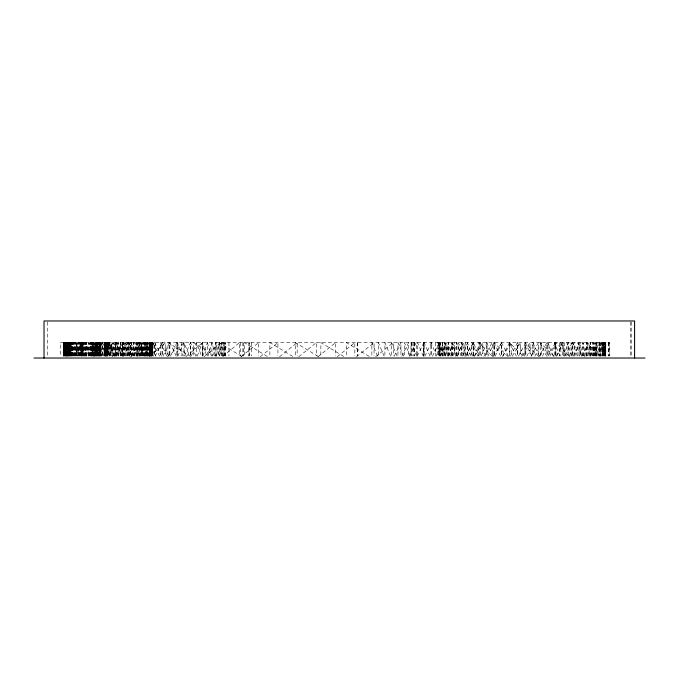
<?xml version="1.0" encoding="UTF-8"?>
<svg xmlns="http://www.w3.org/2000/svg" width="679" height="679" viewBox="0 0 679 679"><rect width="100%" height="100%" fill="white"/><g stroke="black" fill="none" stroke-linecap="round" stroke-linejoin="round"><path stroke-width="0.51" stroke-dasharray="3.4 2.55" d="M63.597 355.974L63.605 342.589L63.707 355.974L63.741 342.589L63.843 355.974L63.911 342.589L64.31 355.974L64.352 342.589M84.833 356.102L80.809 342.589L80.979 355.974M105.491 342.589L105.712 355.974L105.491 342.589L105.296 355.974L104.931 342.589L104.872 355.974L104.872 342.589L104.931 355.974L104.982 342.589L107.655 355.974L110.023 342.589L110.023 355.974M105.058 355.974L105.041 342.589L105.33 355.974M152.198 342.589L152.393 355.974L152.385 342.589L152.393 355.974L152.274 342.589L152.172 355.974L152.037 342.589L151.994 355.974L151.918 342.589L151.867 355.974L151.765 342.589L151.553 355.974L151.409 342.589L151.196 355.974L150.984 342.589L150.806 355.974L150.39 342.589L150.229 355.974L150.067 342.589L149.881 355.974M602.027 355.974L603.376 342.589L603.877 355.974L603.945 342.589L604.378 355.974L604.446 342.589L604.802 355.974L605.21 342.589L605.43 355.974L605.456 342.589L605.753 355.974L605.795 342.589L605.405 355.974L605.278 342.589L605.371 355.974L605.379 342.589L604.658 355.974M63.665 342.589L63.614 355.974L63.741 342.589L64.174 355.974L64.182 342.589M605.15 355.974L605.201 342.589L605.379 355.974M63.75 355.974L63.818 342.589M65.074 342.589L65.031 355.974L64.836 342.589L64.497 355.974L64.327 342.589L64.352 355.974L64.48 342.589L64.641 355.974L64.76 342.589L64.811 355.974L64.912 342.589L64.912 355.974L65.074 342.589L65.218 355.974L65.413 342.589L65.727 355.974L65.855 342.589M100.305 342.589L100.56 355.974L100.704 342.589M65.871 355.974L65.956 342.589L65.956 355.974L65.761 342.589L65.608 355.974L65.583 342.589L65.099 355.974M65.973 355.974L66.084 342.589L66.313 355.974M100.382 355.974L100.509 342.589L100.509 355.974M105.406 355.974L105.551 342.589M151.697 355.974L151.85 342.589M66.381 342.589L66.245 355.974L66.05 342.589M105.737 355.974L105.89 342.589L106.034 355.974M107.206 342.589L107.053 355.974L106.959 342.589L107.155 355.974L107.206 342.589L107.367 355.974L107.401 342.589L107.579 355.974L107.605 342.589L107.774 355.974L107.8 342.589L109.37 355.974M107.223 355.974L107.367 342.589M66.559 355.974L66.347 342.589L66.627 355.974L66.737 342.589L66.737 355.974L66.932 342.589L67.28 355.974M105.669 342.589L106.247 355.974M107.027 342.589L106.866 355.974L106.841 342.589L106.679 355.974L106.654 342.589L106.484 355.974L106.077 342.589M150.203 342.589L150.051 355.974L149.838 342.589M150.611 355.974L150.78 342.589L150.95 355.974L151.171 342.589L151.375 355.974L151.536 342.589L151.536 355.974M66.661 355.974L66.661 342.589L66.949 355.974L67.136 342.589L67.501 355.974M68.655 355.974L68.358 342.589L68.358 355.974L68.01 342.589L67.586 355.974L67.323 342.589L67.162 355.974L67.56 342.589L68.613 355.974L68.647 342.589L68.46 355.974L68.435 342.589L68.248 355.974L68.214 342.589L68.027 355.974L67.671 342.589L67.671 355.974L68.774 342.589L70.48 355.974L71.108 342.589L71.108 355.974L73.434 342.589L76.362 355.974M99.974 355.974L100.365 342.589L100.305 355.974L99.83 342.589M99.389 355.974L99.66 342.589L99.66 355.974M81.03 355.974L81.387 342.589L81.387 355.974L80.733 342.589L77.287 356.102M98.65 355.974L98.99 342.589L99.346 355.974M596.323 355.974L596.663 342.589L596.663 355.974M225.241 355.974L225.173 342.589M432.498 356.212L439.262 342.589L438.821 355.974L438.77 342.589L439.118 355.974L439.169 342.589L440.196 355.974M97.768 355.974L98.166 342.589L98.166 355.974M97.284 355.974L97.708 342.589L97.708 355.974M96.774 355.974L97.224 342.589L97.224 355.974L96.231 342.589L101.578 356.102M96.231 355.974L96.707 342.589L96.707 355.974M93.889 355.974L94.381 342.589L94.381 355.974L94.992 342.589L96.062 355.974M91.19 356.102L96.112 342.589L95.663 355.974L95.739 342.589L98.413 355.974M95.077 355.974L95.586 342.589L95.586 355.974M91.911 355.974L92.531 342.589L92.531 355.974M91.164 355.974L91.818 342.589L91.818 355.974M90.392 355.974L91.071 342.589L91.071 355.974M69.572 355.974L70.285 342.589L70.285 355.974M71.219 355.974L71.932 342.589L71.932 355.974M72.042 355.974L72.755 342.589L72.755 355.974M595.279 355.974L596.272 342.589L596.603 355.974M603.529 355.974L604.548 342.589L604.548 355.974M224.138 355.974L225.182 342.589L225.173 355.974M439.347 355.974L440.399 342.589L442.021 355.974M81.76 355.974L81.76 342.589L82.015 355.974L82.057 342.589L82.32 355.974L83.542 342.589L86.123 355.974M593.497 355.974L595.127 342.589L595.127 355.974M222.279 355.974L223.977 342.589L225.012 355.974M600.134 355.974L601.815 342.589L602.214 355.974M73.077 355.974L70.743 342.589L69.037 355.974L69.037 342.589L69.326 355.974M440.654 355.974L442.36 342.589L442.36 355.974M83.814 355.974L85.554 342.589L85.554 355.974M597.868 355.974L599.88 342.589L599.88 355.974M591.019 355.974L593.251 342.589L593.251 355.974M110.371 355.974L112.68 342.589L112.68 355.974M115.685 355.974L117.985 342.589L117.985 355.974M118.341 355.974L120.641 342.589L120.641 355.974M120.998 355.974L123.298 342.589L123.298 355.974M123.654 355.974L125.955 342.589L127.525 355.974M126.311 355.974L128.611 342.589L128.611 355.974M131.624 355.974L133.924 342.589L133.924 355.974M134.281 355.974L136.581 342.589L136.581 355.974M136.937 355.974L139.237 342.589L139.891 355.974M139.594 355.974L141.894 342.589L141.894 355.974M144.907 355.974L147.207 342.589M147.564 355.974L149.864 342.589L149.838 355.974L149.422 342.589L149.422 355.974M219.699 355.974L222.016 342.589M442.716 355.974L445.034 342.589L445.034 355.974M85.936 355.974L88.372 342.589M587.878 355.974L590.679 342.589L590.679 355.974M73.875 355.974L76.795 342.589L80.309 356.102M216.431 355.974L219.342 342.589L221.626 355.974M445.483 355.974L448.386 342.589L448.386 355.974M88.873 355.974L92.123 342.589L92.123 355.974M584.067 356.102L587.445 342.589L587.445 355.974M212.493 356.102L215.981 342.589L215.981 355.974M448.878 356.102L452.358 342.589L452.358 355.974M579.688 356.102L583.592 342.589L583.592 355.974M452.927 356.102L456.925 342.589L456.925 355.974M81.353 356.102L85.359 342.589L89.917 356.102M207.978 356.102L211.992 342.589L215.43 356.102M574.74 356.102L579.128 342.589L579.128 355.974M457.561 356.102L462.026 342.589L462.026 355.974M86.004 356.102L90.485 342.589M202.911 356.102L207.409 342.589L207.35 355.974M569.248 356.102L574.111 342.589L574.111 355.974M462.73 356.102L467.636 342.589L467.636 355.974M197.317 356.102L202.266 342.589L206.713 356.102M468.391 356.102L473.704 342.589L473.704 355.974M563.256 356.102L568.552 342.589L568.552 355.974M96.868 356.102L102.198 342.589L102.198 355.974M191.249 356.102L196.613 342.589L201.519 356.102M474.519 356.102L480.197 342.589L480.197 355.974M103.013 356.102L108.699 342.589L108.699 355.974M556.788 356.102L562.501 342.589L562.501 355.974M184.739 356.102L190.485 342.589L190.485 355.974M109.557 356.102L115.583 342.589L122.144 356.212M481.055 356.102L487.064 342.589L487.064 355.974M177.83 356.102L183.916 342.589L189.679 356.102M549.888 356.102L555.974 342.589L555.931 355.974M116.432 356.212L122.789 342.589L122.789 355.974M487.912 356.212L494.27 342.589L494.27 355.974M170.505 356.212L176.956 342.589L176.956 355.974M542.521 356.212L549.014 342.589L549.014 355.974M123.671 356.212L130.292 342.589L130.292 355.974M495.152 356.212L501.764 342.589L501.722 355.974M162.918 356.212L169.648 342.589L169.648 355.974M394.185 356.212L400.95 342.589L400.95 355.974M401.849 356.212L408.605 342.589L408.605 355.974M409.513 356.212L416.269 342.589L416.269 355.974M417.169 356.212L423.934 342.589L423.934 355.974M424.833 356.212L431.598 342.589L431.598 355.974M440.162 356.212L446.918 342.589L446.918 355.974M447.826 356.212L454.582 342.589L454.582 355.974M534.831 356.212L541.655 342.589L541.655 355.974M131.208 356.212L138.041 342.589L144.585 356.212M502.672 356.212L509.513 342.589L523.424 356.56M155.058 356.212L162.026 342.589L162.026 355.974M138.974 356.212L145.993 342.589L145.993 355.974M510.447 356.212L517.474 342.589L517.474 355.974M526.802 356.212L533.923 342.589L533.923 355.974M146.953 356.212L154.125 342.589L154.125 355.974M518.459 356.212L525.852 342.589L525.852 355.974M531.003 356.212L538.447 342.589L538.447 355.974M539.449 356.212L546.892 342.589L546.892 355.974M547.894 356.212L555.337 342.589L555.337 355.974M556.339 356.212L563.782 342.589L563.782 355.974M564.775 356.212L572.227 342.589L572.227 355.974M573.22 356.212L580.672 342.589L580.672 355.974M581.665 356.212L589.117 342.589L589.117 355.974M590.11 356.212L597.554 342.589L597.554 355.974M455.634 356.314L464.012 342.589L464.012 355.974M465.056 356.314L473.441 342.589L479.026 356.102M474.485 356.314L482.871 342.589L482.871 355.974M483.915 356.314L492.292 342.589L492.292 355.974M493.344 356.314L501.722 342.589M502.774 356.314L511.151 342.589L511.151 355.974M512.195 356.314L520.581 342.589L520.581 355.974M521.625 356.314L530.01 342.589L530.01 355.974M93.727 356.687L110.55 342.589L110.55 355.974M112.145 356.687L128.968 342.589L128.968 355.974L131.268 342.589L131.268 355.974M130.572 356.687L147.385 342.589L147.385 355.974M148.99 356.687L165.812 342.589L165.812 355.974M167.407 356.687L184.23 342.589L184.23 355.974M185.834 356.687L202.648 342.589L202.648 355.974M204.252 356.687L221.065 342.589L221.065 355.974M222.67 356.687L239.492 342.589L239.492 355.974M241.096 356.747L258.716 342.589L258.716 355.974M260.32 356.747L277.94 342.589L277.94 355.974M279.544 356.747L297.164 342.589L297.164 355.974M298.768 356.747L316.389 342.589L316.389 355.974M317.993 356.747L335.613 342.589L335.613 355.974M337.217 356.747L354.837 342.589L354.837 355.974M356.441 356.747L374.061 342.589L374.061 355.974M375.665 356.747L393.285 342.589L393.285 355.974M369.215 356.433L346.358 342.589L346.358 355.974M343.727 356.433L320.87 342.589L320.87 355.974M318.23 356.433L295.373 342.589L295.373 355.974M292.734 356.433L269.877 342.589L269.877 355.974M267.246 356.433L244.389 342.589L244.389 355.974M241.749 356.433L218.893 342.589L218.893 355.974L215.93 342.589L215.93 355.974M216.253 356.433L193.396 342.589L193.396 355.974M190.765 356.433L167.908 342.589L167.908 355.974M600.321 356.56L586.401 342.589L586.401 355.974M584.942 356.56L571.022 342.589L571.022 355.974M569.562 356.56L555.643 342.589L555.643 355.974M540.263 355.974L540.221 342.589L554.183 356.56M538.803 356.56L524.884 342.589L524.884 355.974M508.045 356.56L494.125 342.589L494.125 355.974M492.665 356.56L478.746 342.589L478.746 355.974M516.422 356.212L509.309 342.589L509.309 355.974M145.654 356.212L138.541 342.589L138.541 355.974M153.641 356.212L146.605 342.589L146.605 355.974M508.384 356.212L501.484 342.589L501.484 355.974M137.616 356.212L130.699 342.589L130.699 355.974M524.239 356.212L517.364 342.589L517.364 355.974M161.432 356.212L154.583 342.589L154.583 355.974M531.886 356.212L525.156 342.589L525.156 355.974M123.111 355.974L123.026 342.589L129.808 356.212M500.601 356.212L493.939 342.589L493.939 355.974M168.978 356.212L162.349 342.589L162.349 355.974M167.026 356.212L160.431 342.589L160.431 355.974M159.548 356.212L152.945 342.589L152.945 355.974M145.501 355.974L145.467 342.589L152.071 356.212M137.107 356.212L130.504 342.589L130.504 355.974M123.026 342.589L129.63 356.212M114.666 356.212L108.071 342.589L108.071 355.974M539.347 356.212L532.786 342.589L532.786 355.974M122.254 356.212L115.829 342.589L115.829 355.974M493.09 356.212L486.707 342.589L486.707 355.974M176.243 356.212L169.869 342.589L169.869 355.974M540.221 342.589L546.561 356.212M114.963 356.102L108.895 342.589L108.895 355.974M553.436 356.102L547.41 342.589L547.41 355.974M485.85 356.102L479.832 342.589L479.832 355.974M183.118 356.102L177.092 342.589L177.092 355.974M477.897 356.102L471.913 342.589L471.913 355.974M471.056 356.102L465.073 342.589L465.073 355.974M464.224 356.102L458.24 342.589L458.24 355.974M457.383 356.102L451.399 342.589L451.399 355.974M450.55 356.102L444.567 342.589L444.567 355.974L442.275 342.589L442.275 355.974M443.71 356.102L437.726 342.589L437.726 355.974M436.877 356.102L430.893 342.589L430.893 355.974M430.036 356.102L424.052 342.589L424.052 355.974M560.022 356.102L554.293 342.589L554.293 355.974M108.071 356.102L102.342 342.589L102.342 355.974M423.238 356.102L417.526 342.589L417.526 355.974M416.711 356.102L411.007 342.589L411.007 355.974M410.192 356.102L404.48 342.589L404.48 355.974M403.666 356.102L397.953 342.589L397.953 355.974M397.139 356.102L391.427 342.589L391.427 355.974M390.612 356.102L384.908 342.589L384.908 355.974M384.085 356.102L378.381 342.589L378.381 355.974M377.566 356.102L371.854 342.589L371.854 355.974M560.837 342.589L566.218 356.102M195.832 356.102L190.493 342.589L190.493 355.974M472.601 356.102L467.305 342.589L467.305 355.974M571.99 356.102L566.99 342.589L566.99 355.974M95.51 356.102L90.553 342.589L90.485 355.974M466.609 356.102L461.728 342.589L461.728 355.974M577.269 356.102L572.703 342.589L572.703 355.974M461.092 356.102L456.661 342.589L456.661 355.974M582.013 356.102L577.922 342.589L577.922 355.974M207.35 342.589L211.364 356.102M456.093 356.102L452.146 342.589L452.146 355.974M586.181 356.102L582.599 342.589L582.599 355.974M451.654 356.102L448.216 342.589L448.216 355.974M589.686 355.974L586.69 342.589L586.69 355.974M447.775 355.974L444.915 342.589L444.915 355.974M104.574 355.974L101.901 342.589L101.901 355.974M95.332 355.974L92.667 342.589L92.667 355.974L93.193 342.589L93.193 355.974M92.259 355.974L89.594 342.589L89.594 355.974M89.187 355.974L86.53 342.589L86.53 355.974M592.555 355.974L590.153 342.589L590.153 355.974M82.32 355.974L82.363 342.589L84.179 355.974M594.694 355.974L592.928 342.589L592.928 355.974M86.225 355.974L84.459 342.589L84.459 355.974M223.697 355.974L221.982 342.589L222.016 355.974M88.177 355.974L86.496 342.589L86.496 355.974M136.606 355.974L135.036 342.589L135.036 355.974M134.79 355.974L133.22 342.589L133.22 355.974M132.974 355.974L131.403 342.589L131.403 355.974M131.157 355.974L129.587 342.589L129.587 355.974M129.341 355.974L127.771 342.589L127.771 355.974M125.717 355.974L124.138 342.589L124.138 355.974M123.901 355.974L122.322 342.589L122.322 355.974M120.268 355.974L118.689 342.589L118.689 355.974M118.452 355.974L116.873 342.589L116.873 355.974M116.635 355.974L115.057 342.589L115.057 355.974M114.819 355.974L113.249 342.589L113.249 355.974M111.186 355.974L109.616 342.589L109.616 355.974M90.001 355.974L88.431 342.589L88.372 355.974M91.716 355.974L90.248 342.589L90.248 355.974M94.746 355.974L93.507 342.589L93.507 355.974M596.06 355.974L594.965 342.589L594.965 355.974M99.066 355.974L98.353 342.589L98.353 355.974M79.825 355.974L79.129 342.589L79.129 355.974M79.019 355.974L78.314 342.589L78.314 355.974M78.212 355.974L77.508 342.589L77.482 355.974L76.693 342.589L76.693 355.974M76.583 355.974L75.87 342.589L75.87 355.974M75.759 355.974L75.055 342.589L75.055 355.974M74.945 355.974L74.24 342.589L74.24 355.974M74.13 355.974L73.417 342.589L73.417 355.974M73.307 355.974L72.602 342.589L72.602 355.974M72.492 355.974L71.787 342.589L71.787 355.974M71.685 355.974L70.981 342.589L70.981 355.974M70.871 355.974L70.175 342.589L70.175 355.974M70.064 355.974L69.368 342.589L69.368 355.974M149.321 355.974L148.642 342.589L148.642 355.974M148.54 355.974L147.861 342.589L147.861 355.974M147.75 355.974L147.071 342.589L147.207 355.974M146.97 355.974L146.291 342.589L146.291 355.974M145.501 342.589L146.189 355.974M145.399 355.974L144.72 342.589L144.72 355.974M144.61 355.974L143.931 342.589L143.931 355.974M143.829 355.974L143.15 342.589L143.15 355.974M143.04 355.974L142.361 342.589L142.361 355.974M141.47 355.974L140.782 342.589L140.782 355.974M140.68 355.974L140.001 342.589L140.001 355.974M137.531 355.974L136.852 342.589L136.852 355.974M81.531 342.589L82.218 355.974L82.193 342.589L81.488 355.974L81.463 342.589L81.718 355.974M80.631 355.974L79.935 342.589L79.935 355.974M602.281 342.589L602.757 355.974M83.415 355.974L83.067 342.589L83.067 355.974M83.016 355.974L82.363 342.589M68.995 355.974L68.698 342.589L68.698 355.974L69.462 342.589L69.462 355.974M81.429 355.974L81.166 342.589L80.843 355.974L80.843 342.589M106.73 342.589L106.926 355.974M106.696 355.974L106.501 342.589L106.501 355.974M151.765 342.589L151.892 355.974L151.977 342.589M605.201 342.589L605.261 355.974M631.097 322.024L631.097 356.976M630.876 322.024L630.876 356.976M609.767 355.974L609.767 342.589L60.27 342.589L60.236 355.974M609.19 342.589L609.19 355.974M608.749 342.589L608.749 355.974M608.588 342.589L608.562 355.974M605.761 342.589L605.795 355.974M603.393 342.589L603.376 355.974L602.833 342.589L602.833 355.974M602.57 342.589L602.57 355.974M602.358 342.589L602.281 355.974M601.815 342.589L601.781 355.974M600.346 342.589L600.346 355.974M600.015 342.589L600.015 355.974M599.201 342.589L599.201 355.974M598.954 342.589L598.954 355.974M596.23 342.589L596.272 355.974M564.241 342.589L564.241 355.974M560.888 342.589L560.837 355.974M559.292 342.589L559.292 355.974M509.505 342.589L509.513 355.974M440.348 342.589L440.399 355.974M439.186 342.589L439.262 355.974M435.409 342.589L435.409 355.974M423.874 342.589L423.874 355.974M423.713 342.589L423.713 355.974M423.569 342.589L423.569 355.974M423.331 342.589L423.331 355.974M414.173 342.589L414.173 355.974M414.131 342.589L414.131 355.974M413.978 342.589L413.944 355.974M412.043 342.589L412.026 355.974M411.16 342.589L411.16 355.974M357.536 342.589L357.536 355.974M357.222 342.589L357.222 355.974M251.425 342.589L251.425 355.974M249.201 355.974L249.201 342.589L249.083 355.974M248.853 342.589L248.853 355.974M243.515 342.589L243.515 355.974M242.861 342.589L242.861 355.974M240.536 342.589L240.51 355.974M228.95 342.589L228.95 355.974M223.977 342.589L223.96 355.974M219.342 342.589L219.292 355.974M211.933 342.589L211.992 355.974M196.587 342.589L196.613 355.974M183.916 342.589L183.984 355.974M181.2 342.589L181.2 355.974M177.839 342.589L177.839 355.974M155.746 342.589L155.746 355.974M152.079 342.589L152.037 355.974M151.409 342.589L151.358 355.974M151.196 342.589L151.171 355.974M150.976 342.589L150.984 355.974M150.755 342.589L150.78 355.974M150.526 342.589L150.203 355.974M144.551 355.974L144.551 342.589L142.25 355.974L141.572 342.589L141.572 355.974M139.212 342.589L139.237 355.974M137.633 342.589L137.633 355.974M125.955 342.589L125.955 355.974M122.195 342.589L122.195 355.974M122.152 342.589L122.152 355.974L120.506 342.589L120.506 355.974M115.549 342.589L115.583 355.974M115.328 355.974L115.328 342.589L113.028 355.974L111.432 342.589L111.432 355.974M106.459 355.974L106.264 342.589M105.856 342.589L105.89 355.974M105.22 342.589L105.279 355.974M104.931 355.974L104.965 342.589L104.872 355.974M104.057 342.589L104.057 355.974M101.51 342.589L101.51 355.974L98.82 342.589L98.82 355.974M100.611 342.589L100.602 355.974M99.83 355.974L99.94 342.589L99.703 355.974L99.176 342.589L99.176 355.974M98.599 355.974L98.599 342.589L98.226 355.974L97.369 342.589L97.369 355.974M96.231 342.589L96.155 355.974L96.112 342.589M94.992 342.589L94.941 355.974M93.821 355.974L93.821 342.589L93.278 355.974L91.945 342.589L91.945 355.974M83.542 342.589L83.475 355.974M76.812 342.589L76.795 355.974M70.743 342.589L70.743 355.974M68.002 342.589L68.01 355.974M67.56 355.974L67.323 342.589M66.992 342.589L66.932 355.974M65.77 342.589L65.761 355.974M65.252 342.589L65.235 355.974M64.488 342.589L64.48 355.974M47.377 322.024L47.377 356.976M105.169 342.589L105.101 355.974L105.092 342.589M152.164 342.589L152.096 355.974L152.13 342.589M63.622 355.974L63.597 342.589L63.605 355.974M473.441 355.974L473.441 342.589L473.356 355.974M202.266 355.974L202.266 342.589L202.223 355.974M150.067 355.974L150.067 342.589L150.025 355.974M138.041 355.974L138.041 342.589L137.99 355.974M85.41 355.974L85.41 342.589L85.359 355.974M67.145 355.974L67.145 342.589L67.136 355.974M65.498 355.974L65.498 342.589L65.413 355.974"/><path stroke-width="1.02" d="M33.95 358.028L645.05 358.028M634.585 358.028L634.585 320.972L44.025 320.972L44.025 358.028"/></g></svg>
